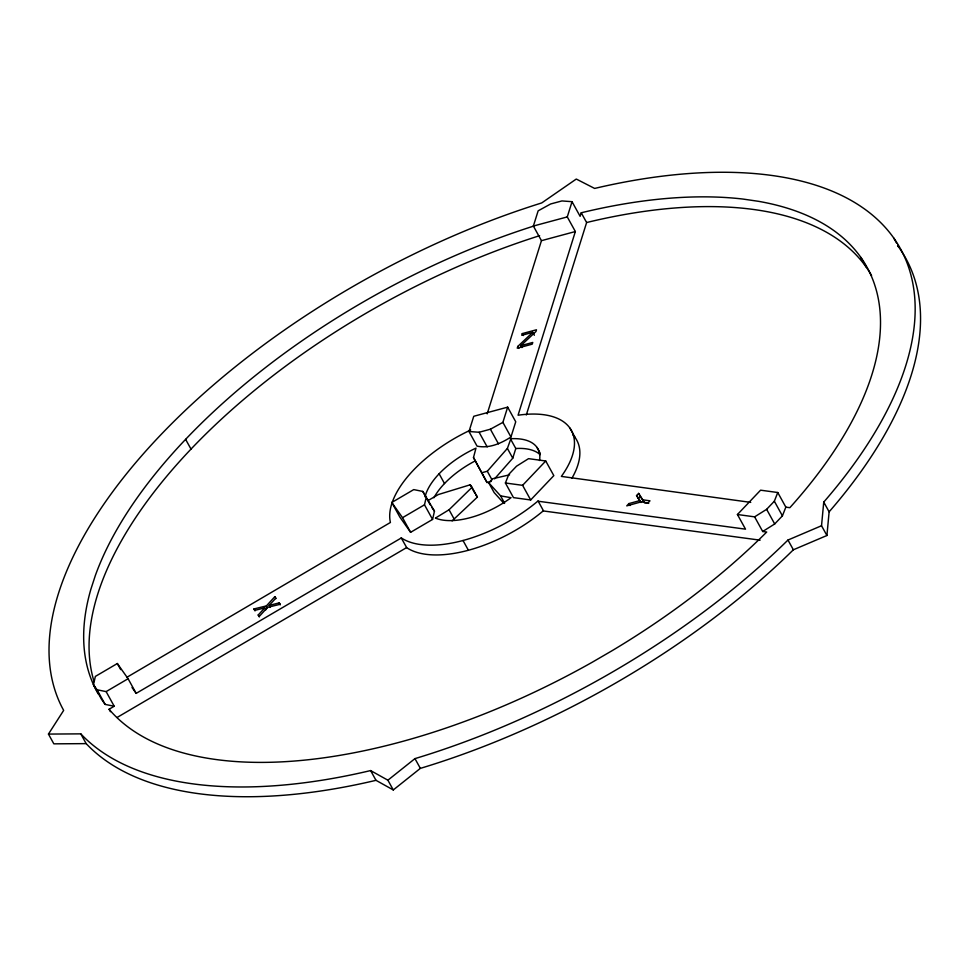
<?xml version="1.0" encoding="UTF-8"?>
<svg xmlns="http://www.w3.org/2000/svg" width="969" height="969" viewBox="0 0 969 969"><rect width="100%" height="100%" fill="white"/><g stroke="black" fill="none" stroke-linecap="round" stroke-linejoin="round"><path stroke-width="1.45" d="M826.92 535.506L821.53 525.743L823.747 502.087A477.862 231.676 -28.9 0 0 911.853 278.745L910.86 274.724A477.862 231.676 -28.9 0 0 864.178 208.723L860.557 206.227A477.862 231.676 -28.9 0 0 600.865 186.993L594.627 188.434L576.289 179.047L541.744 202.921A477.862 231.676 -28.9 0 0 220.956 378.588L214.973 383.676A477.862 231.676 -28.9 0 0 114.487 489.321L110.551 494.687A477.862 231.676 -28.9 0 0 62.028 707.346L63.663 710.398L48.45 734.078L53.84 743.841L86.168 743.623A477.862 231.676 -28.9 0 0 375.996 780.324L393.281 789.953L420.352 768.369A477.862 231.676 -28.9 0 0 788.766 554.28L793.369 549.786L826.92 535.506L829.125 511.838A477.862 231.676 -28.9 0 0 899.935 248.912M434.475 511.147L432.574 519.432L410.614 532.32L399.87 517.119L391.791 502.475L413.739 489.599L422.811 491.44L434.475 511.147L431.617 507.09M93.472 684.695L97.057 689.771L106.13 691.612L114.209 706.244L105.136 704.402L101.551 699.339L93.472 684.695L95.374 676.41L117.334 663.523L128.09 678.724L136.169 693.368L401.348 537.94A101.939 49.419 -28.9 0 0 424.047 544.917L425.318 545.014A101.939 49.419 -28.9 0 0 537.795 501.179L745.512 529.159L737.433 514.515L760.58 490.181L777.768 492.518L785.847 507.15L782.419 515.847L774.703 523.963L762.7 531.496L754.621 516.852L737.433 514.515M432.574 519.432L424.495 504.801L426.396 496.503M468.984 431.508L473.756 416.282L507.659 407.15L515.738 421.781L510.966 437.007C500.912 443.451 489.2 448.683 477.063 446.14L468.984 431.508L479.098 432.259L490.387 429.219L502.887 422.375L507.659 407.15M487.189 413.848L541.453 240.675L533.374 226.043L538.146 210.83L550.634 203.975L561.935 200.934L572.037 201.685L580.116 216.329L581.23 212.78L584.658 211.957A439.635 213.132 -28.9 0 1 743.041 199.069L758.448 201.31A439.635 213.132 -28.9 0 1 836.828 232.766L839.941 235.213A439.635 213.132 -28.9 0 1 874.365 283.869L875.516 287.466A439.635 213.132 -28.9 0 1 792.085 505.2L789.844 507.695L785.847 507.15M491.271 481.387L487.032 482.526L473.49 457.55L475.973 448.138A63.712 30.887 -28.9 0 0 425.04 496.818M534.355 335.262L532.744 332.343L517.797 346.417L517.24 348.198L532.247 344.152L532.78 342.445L520.862 345.654L521.94 347.605M520.862 345.654L535.954 331.507L536.499 329.763L522.291 333.59L521.758 335.298L532.744 332.343M750.733 502.378L561.354 476.409A101.939 49.419 -28.9 0 0 573.357 452.111L573.6 451.069A101.939 49.419 -28.9 0 0 518.064 415.216L575.356 231.543L567.277 216.911L572.037 201.685M481.654 472.775L487.298 471.249L507.381 448.417L510.893 438.727A63.712 30.887 -28.9 0 1 539.527 460.505M494.602 478.831L512.771 458.18L515.799 448.514L510.409 438.763M526.312 414.962L586.62 222.543L581.23 212.78M505.406 482.998L508.822 474.301L516.538 466.186L528.553 458.652L545.741 460.99L553.82 475.622L530.673 499.968L513.485 497.63L505.406 482.998L522.594 485.324L530.673 499.968M754.621 516.852L766.624 509.331L774.34 501.215L777.768 492.518M255.029 610.894L253.951 608.944L266.378 605.916L274.821 596.686L275.862 598.152L269.164 605.407L270.242 607.357M259.292 616.926L258.214 614.976L264.791 607.854L265.869 609.804M504.013 503.456L494.142 492.579L488.751 482.816L492.615 478.759L509.597 474.822M522.594 485.324L545.741 460.99M640.994 502.536L639.915 500.585L628.917 503.577L626.749 505.866L641.054 501.918L648.055 502.875L650.005 500.816L642.774 499.834L638.619 493.391L636.548 495.559L640.691 502.257M638.159 498.49L640.23 496.31L638.619 493.391M488.751 482.816L500.598 495.874L511.038 497.715A63.712 30.887 -28.9 0 1 435.42 518.088L449.047 509.767L472.012 487.334L470.219 484.791L438.291 494.565L428.153 500.513M452.111 520.886L477.39 497.085L472.012 487.334M821.53 525.743L787.979 540.036L783.376 544.53A477.862 231.676 -28.9 0 1 475.161 737.954L467.603 740.813A477.862 231.676 -28.9 0 1 414.962 758.618L387.891 780.202L370.606 770.573A477.862 231.676 -28.9 0 1 320.436 780.481L313.447 781.523A477.862 231.676 -28.9 0 1 80.79 733.86L48.45 734.078M760.132 540.169L543.185 510.929A101.939 49.419 -28.9 0 1 430.696 554.777L429.437 554.68A101.939 49.419 -28.9 0 1 406.738 547.703L401.202 537.843M126.721 677.392L390.41 522.473A101.939 49.419 -28.9 0 1 447.351 442.772L448.853 441.828A101.939 49.419 -28.9 0 1 470.704 429.994M106.13 691.612L128.09 678.724M391.791 502.475L402.535 517.676L424.495 504.801M110.442 711.694L109.097 709.247L114.209 706.244M117.092 717.472L406.592 547.606M533.374 226.043L567.277 216.911M541.453 240.675L575.356 231.543M264.791 607.854L254.932 610.337L253.951 608.944M269.164 605.407L279.205 602.888L280.186 604.281L267.577 607.345L259.244 616.441L258.214 614.976M586.62 222.543L590.036 221.707A439.635 213.132 -28.9 0 1 871.567 275.511M515.799 448.514L516.271 448.49A63.712 30.887 -28.9 0 1 540.193 454.691M648.721 503.359L644.385 502.766L642.774 499.834M762.7 531.496L766.697 532.042L764.226 534.5A439.635 213.132 -28.9 0 1 612.347 650.55L592.471 662.106A439.635 213.132 -28.9 0 1 461.813 722.486L454.873 724.982A439.635 213.132 -28.9 0 1 346.357 754.221L339.84 755.36A439.635 213.132 -28.9 0 1 110.333 710.713L109.097 709.247M475.597 494.553L477.39 497.085M132.026 687.518L136.169 693.368M636.548 495.559L639.915 500.585M640.23 496.31L643.695 501.688M98.341 694.046L97.385 692.411A439.635 213.132 -28.9 0 1 90.88 589.237L95.362 575.453A439.635 213.132 -28.9 0 1 147.627 483.616L151.455 478.686A439.635 213.132 -28.9 0 1 225.547 400.778L230.901 396.042A439.635 213.132 -28.9 0 1 534.21 225.922M893.769 238.047L896.47 242.928M897.815 245.363L899.159 247.81A477.862 231.676 -28.9 0 0 897.573 245.617M860.835 257.379L866.225 267.129M823.747 502.087L829.125 511.838M774.34 501.215L782.419 515.847M787.979 540.036L793.369 549.786M766.624 509.331L774.703 523.963M628.917 503.577L629.995 505.539M522.291 333.59L523.369 335.54M569.917 428.08L575.307 437.843M517.797 346.417L518.875 348.368M536.983 447.412L540.351 453.504M502.887 422.375L510.966 437.007M538.049 500.961L543.427 510.724M507.381 448.417L512.771 458.18M490.387 429.219L498.466 443.85M479.098 432.259L487.177 446.903M487.298 471.249L492.01 479.788M500.598 495.874L504.631 503.19M473.49 457.55L487.032 482.526M470.219 484.791L474.931 493.33M439.127 473.78L444.505 483.543M449.047 509.767L454.425 519.529M463.012 540.496L468.402 550.259M422.811 491.44L425.512 496.322M426.857 498.756L430.224 504.861M402.535 517.676L410.614 532.32M414.962 758.618L420.352 768.369M387.891 780.202L393.281 789.953M279.205 602.888L280.283 604.838M274.821 596.686L275.899 598.636M370.606 770.573L375.996 780.324M185.612 439.332L191.002 449.095M266.378 605.916L267.456 607.866M117.334 663.523L120.701 669.627M97.057 689.771L105.136 704.402M80.79 733.86L86.168 743.623M433.906 497.763A63.712 30.887 -28.9 0 1 475.391 460.808M94.041 681.534A439.635 213.132 -28.9 0 1 539.6 235.685M574.254 436.462A101.939 49.419 -28.9 0 1 578.99 460.832L578.747 461.862A101.939 49.419 -28.9 0 1 571.928 478.202M573.091 435.142A101.939 49.419 -28.9 0 1 573.684 435.796"/></g></svg>
